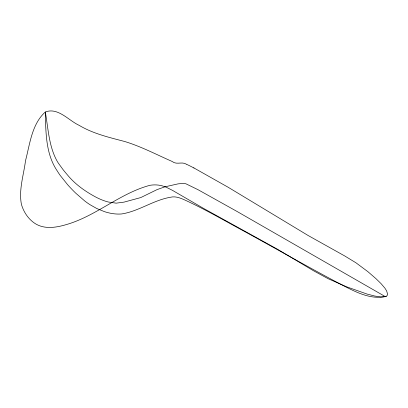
<?xml version="1.0" encoding="UTF-8"?>
<svg xmlns="http://www.w3.org/2000/svg" width="408" height="408" viewBox="0 0 408 408"><rect width="100%" height="100%" fill="white"/><g stroke="black" fill="none" stroke-linecap="round" stroke-linejoin="round"><path stroke-width="0.61" d="M186.436 164.22C181.841 161.267 176.628 165.189 172.125 161.451C156.402 154.566 141.122 146.482 124.644 141.484C109.089 137.394 93.162 133.707 79.193 125.368C68.58 120.523 58.053 107.095 45.334 111.986C31.809 124.012 29.881 144.136 25.5 160.772C23.69 175.119 18.646 189.766 21.4 204.265C23.735 212.497 28.953 220.106 36.485 224.364C45.742 229.383 56.768 227.419 66.377 224.573C96.298 215.954 120.008 193.234 150.047 185.283A40.652 32.849 -64.3 0 1 162.455 185.91L165.969 187.114L172.467 190.358L204.01 208.661L277.843 249.426L313.466 270.728L328.272 278.786L346.769 286.87L367.134 294.076L374.656 296.014L380.929 296.963L385.376 296.692L387.039 295.734L387.6 294.158L386.616 290.848L384.912 288.165L381.062 283.637L375.982 278.679L367.889 271.667L355.96 262.793L344.78 255.989L308.111 235.493L228.286 187.333L193.739 167.846M386.351 296.295C371.703 299.936 357.459 292.827 344.745 286.385C310.916 268.699 277.807 249.686 244.326 231.356C224.288 220.544 204.602 208.967 183.84 199.568C179.622 197.696 174.935 196.039 170.299 197.283C153.219 200.257 138.725 211.288 121.676 213.95A85.481 49.353 60 0 1 104.453 211.64L96.691 208.468L90.117 204.755A68.656 39.637 60 0 1 84.828 201.042L75.766 193.193A98.818 57.054 60 0 1 67.631 184.707L60.221 175.455A49.827 28.769 60 0 1 57.095 170.712C45.523 153.541 45.875 131.871 45.298 112.006C48.169 128 48.751 145.075 56.375 159.773A29.84 17.228 60 0 0 58.38 163.19L63.062 169.631A97.15 56.09 60 0 0 67.386 174.848C75.052 184.202 85.032 191.291 95.62 196.982A80.203 46.308 60 0 0 108.278 202.006L116.168 203.164L124.098 202.108L140.775 197.569L157.024 189.628L164.98 186.813L178.123 183.855L182.901 183.452L185.859 183.768L198.069 189.725L236.977 211.426L384.387 296.086M186.629 164.342A41.407 2.264 31.2 0 1 193.999 168.019"/></g></svg>
